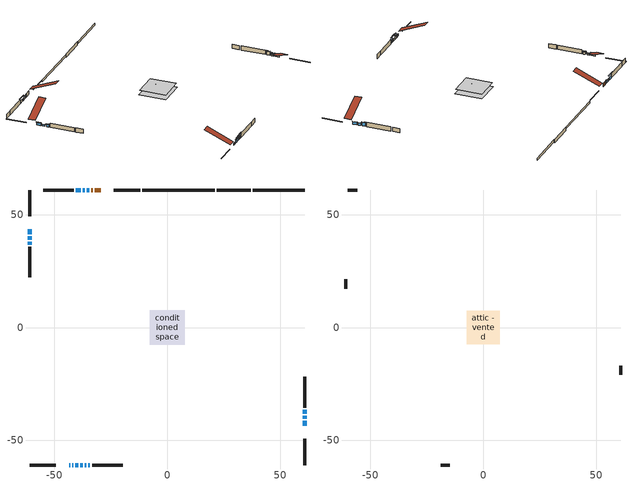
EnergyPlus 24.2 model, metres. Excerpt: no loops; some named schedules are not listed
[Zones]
conditioned space
 floor adiabatic (Floor3 construction): -4.45,-4.45 -4.45,4.45 4.45,4.45 4.45,-4.45 z0.11
 floor adiabatic (AdiabaticFloorConstruction): -7.68,-7.68 -7.68,7.68 7.68,7.68 7.68,-7.68 z0.11
 floor foundation (Slab1 construction): -4.86,-4.86 -4.86,4.86 4.86,4.86 4.86,-4.86 z-1.22
 floor foundation (Slab1 construction 1): -3.94,-3.94 -3.94,3.94 3.94,3.94 3.94,-3.94 z-1.86
 floor foundation (Slab3 construction): -4.45,-4.45 -4.45,4.45 4.45,4.45 4.45,-4.45 z-1.01
 wall outside (RimJoist1 construction): -12.02,60.89 -23.59,60.89 / -60.89,-60.89 -49.32,-60.89 / -60.89,60.89 -60.89,49.32 / 60.89,-60.89 60.89,-49.32 z0.11:0.41
 wall outside (AdiabaticWallConstruction 1): -29.44,60.89 -32.16,60.89 / -33.09,60.89 -33.65,60.89 z0.11:2.14
 wall outside (AdiabaticWallConstruction): -43.47,-60.89 -43.04,-60.89 / -36.57,60.89 -37.41,60.89 z0.11:1.33; -34.58,60.89 -35.65,60.89 z0.11:1.25; -60.89,43.46 -60.89,41.23 / 60.89,-40.4 60.89,-39.03 / -40.63,-60.89 -39.51,-60.89 / -36.54,-60.89 -35.85,-60.89 / -34.92,-60.89 -34.23,-60.89 z0.11:1.51; -60.89,40.3 -60.89,38.82 z0.11:1.15; -60.89,37.9 -60.89,36.75 / 60.89,-43.46 60.89,-41.33 / -38.34,60.89 -40.48,60.89 z0.11:1.46; -42.12,-60.89 -41.56,-60.89 z0.11:1.03; 60.89,-38.1 60.89,-36.37 z0.11:2.14; -38.58,-60.89 -37.46,-60.89 z0.11:1.31
 wall outside (Wall1 construction): -41.4,60.89 -54.94,60.89 / -33.3,-60.89 -19.77,-60.89 / -60.89,35.82 -60.89,22.29 / 60.89,-35.44 60.89,-21.91 z0.11:2.55
 wall foundation (FoundationWall1 construction): 60.89,60.89 37.92,60.89 z-1.22:0.1
 wall foundation (FoundationWall2 construction): 37,60.89 21.91,60.89 z-1.86:0.1
 wall foundation (FoundationWall3 construction): 20.98,60.89 -11.09,60.89 z-1.01:0.11
 window (WindowConstruction 12): -43.46,-60.89 -43.05,-60.89 z0.11:1.33
 window (WindowConstruction 5): -34.58,60.89 -35.65,60.89 z0.11:1.25
 window (WindowConstruction 6): -60.89,43.46 -60.89,41.23 z0.11:1.51
 window (WindowConstruction 7): -60.89,40.3 -60.89,38.82 z0.11:1.15
 window (WindowConstruction 8): -60.89,37.9 -60.89,36.75 z0.11:1.46
 window (WindowConstruction 9): 60.89,-43.46 60.89,-41.33 z0.11:1.46
 window (WindowConstruction 10): 60.89,-40.4 60.89,-39.03 z0.11:1.51
 window (WindowConstruction 13): -42.12,-60.89 -41.56,-60.89 z0.11:1.02
 window (WindowConstruction 11): 60.89,-38.1 60.89,-36.37 z0.11:2.14
 window (WindowConstruction 14): -36.58,60.89 -37.41,60.89 z0.11:1.33
 window (WindowConstruction): -40.63,-60.89 -39.51,-60.89 z0.11:1.51
 window (WindowConstruction 1): -38.58,-60.89 -37.46,-60.89 z0.11:1.3
 window (WindowConstruction 2): -36.53,-60.89 -35.85,-60.89 z0.11:1.51
 window (WindowConstruction 3): -34.92,-60.89 -34.23,-60.89 z0.11:1.51
 window (WindowConstruction 4): -38.34,60.89 -40.48,60.89 z0.11:1.46
 door (Door): -29.44,60.89 -32.16,60.89 z0.11:2.14
 door (Door 1): -33.09,60.89 -33.65,60.89 z0.11:2.14
 ceiling adiabatic (AdiabaticFloorConstruction): 7.68,-7.68 7.68,7.68 -7.68,7.68 -7.68,-7.68 z0.11
attic - vented
 floor to conditioned space (Floor1 construction Reversed): -7.39,-7.39 -7.39,7.39 7.39,7.39 7.39,-7.39 z2.55
 floor to conditioned space (Floor2 construction Reversed): -2.1,-2.1 -2.1,2.1 2.1,2.1 2.1,-2.1 z2.55
 wall outside (Wall2 construction): -55.86,60.89 -59.96,60.89 / -18.84,-60.89 -14.75,-60.89 / -60.89,21.36 -60.89,17.27 / 60.89,-20.98 60.89,-16.89 z0.11:2.55
 roof outside (Roof1 construction): -28.51,60.89,2.55 -28.51,46.13,8.7 -24.51,46.13,8.7 -24.51,60.89,2.55; -44.39,-60.89,2.55 -44.39,-46.13,8.7 -48.39,-46.13,8.7 -48.39,-60.89,2.55; -60.89,44.39,2.55 -46.13,44.39,8.7 -46.13,48.39,8.7 -60.89,48.39,2.55; 60.89,-44.39,2.55 46.13,-44.39,8.7 46.13,-48.39,8.7 60.89,-48.39,2.55
shading: -35.95,60.89 -34.28,60.89 -34.28,61.19 -35.95,61.19 z1.55; -60.89,40.93 -60.89,43.76 -61.19,43.76 -61.19,40.93 z1.8; -60.89,38.53 -60.89,40.6 -61.19,40.6 -61.19,38.53 z1.45; -60.89,36.45 -60.89,38.19 -61.19,38.19 -61.19,36.45 z1.76; 60.89,-41.03 60.89,-43.76 61.19,-43.76 61.19,-41.03 z1.76; 60.89,-38.73 60.89,-40.7 61.19,-40.7 61.19,-38.73 z1.8; -41.26,-60.89 -42.42,-60.89 -42.42,-61.19 -41.26,-61.19 z1.32; 60.89,-36.07 60.89,-38.4 61.19,-38.4 61.19,-36.07 z2.44; -38.6,-60.89 -41.54,-60.89 -41.54,-61.19 -38.6,-61.19 z2.42; -35.63,-60.89 -40.41,-60.89 -40.41,-61.19 -35.63,-61.19 z3.13; -34.02,-60.89 -38.36,-60.89 -38.36,-61.19 -34.02,-61.19 z3.33; -33.32,-60.89 -35.83,-60.89 -35.83,-61.19 -33.32,-61.19 z2.42; -42,60.89 -36.82,60.89 -36.82,61.19 -42,61.19 z2.98
[Building]
Building 1: Terrain=Suburbs
[Site:Location]
Greenwood AP_NS: Latitude {deg}=44.98; Longitude {deg}=-64.92; Time Zone {hr}=-4; Elevation {m}=28; Keep Site Location Information=Yes
[Site:GroundTemperature:Shallow]
3.62696, 1.72046, 1.56778, 2.47251, 6.10451, 9.71958, 12.8537, 14.839, 15.0077, 13.3929, 10.3388, 6.83459
[Site:WaterMainsTemperature]
Calculation Method=Schedule; Temperature Schedule=mains temperature schedule
[Material] Roughness=Rough; Thermal Absorptance=0.9
Name | Thickness {m} | Conductivity {W/m-K} | Density {kg/m3} | Specific Heat {J/kg-K} | Solar Absorptance | Visible Absorptance
asphalt or fiberglass shingles | 0.00635 | 0.162714 | 1121.4 | 1465.45 | 0.4 | 0.4
ceiling loosefill ins | 0.0846667 | 0.0480833 | 16.02 | 1046.75 | 0.7 | 0.7
ceiling stud and cavity | 0.1397 | 0.387005 | 65.682 | 1177.47 | 0.7 | 0.7
ceiling stud and cavity 1 | 0.1397 | 0.0891429 | 65.682 | 1177.47 | 0.7 | 0.7
concrete 4.0 in. | 0.1016 | 1.803125 | 2242.8 | 837.4 | 0.7 | 0.7
concrete 8.0 in. | 0.2032 | 1.803125 | 2242.8 | 837.4 | 0.7 | 0.7
door material | 0.04445 | 0.0451087 | 512.64 | 1214.23 | 0.7 | 0.7
door material 1 | 0.04445 | 0.20624 | 512.64 | 1214.23 | 0.7 | 0.7
exterior vertical ins | 0.00202101 | 0.029427 | 32.04 | 1214.23 | 0.7 | 0.7
floor covering | 0.0127 | 9.015625 | 54.468 | 1339.84 | 0.6 | 0.6
floor covering 1 | 0.0127 | 0.0433444 | 54.468 | 1339.84 | 0.6 | 0.6
floor rigid ins; wall rigid ins | 0.512978 | 0.029427 | 32.04 | 1214.23 | 0.7 | 0.7
floor stud and cavity | 0.0889 | 0.234607 | 50.32683 | 1063.81 | 0.7 | 0.7
floor stud and cavity 1 | 0.1397 | 1.75129 | 37.0049 | 1207.88 | 0.7 | 0.7
furniture material conditioned space 1 | 0.1524 | 0.115458 | 640.8 | 1214.23 | 0.6 | 0.6
gypsum board | 0.0127 | 0.160291 | 801 | 837.4 | 0.6 | 0.6
gypsum board 1 | 0.0127 | 0.160291 | 801 | 837.4 | 0.7 | 0.7
osb sheathing 0.5 in. | 0.0127 | 0.115458 | 512.64 | 1214.23 | 0.7 | 0.7
osb sheathing 0.75 in. | 0.01905 | 0.115458 | 512.64 | 1214.23 | 0.7 | 0.7
rim joist stud and cavity | 0.0508 | 0.153904 | 50.32683 | 1063.81 | 0.6 | 0.6
wall stud and cavity | 0.1397 | 0.092577 | 139.0536 | 1170.24 | 0.7 | 0.7
wall stud and cavity 1 | 0.0889 | 6.1454 | 50.32683 | 1063.81 | 0.6 | 0.6
wall stud and cavity 2 | 0.0889 | 0.380278 | 52.3479 | 1209.89 | 0.7 | 0.7
wall stud and cavity 3 | 0.0889 | 0.391764 | 83.0341 | 1211.67 | 0.7 | 0.7
wood siding | 0.0254 | 0.102417 | 544.68 | 1172.36 | 0.4 | 0.4
wood siding 1 | 0.00254 | 0.102417 | 544.68 | 1172.36 | 0.4 | 0.4
wood siding 2; wood siding 3; wood siding 4 | 0.0254 | 0.102417 | 544.68 | 1172.36 | 0.7 | 0.7
[WindowMaterial:SimpleGlazingSystem]
Name | U-Factor {W/m2-K} | Solar Heat Gain Coefficient
WindowMaterial | 2.93325 | 0.6
WindowMaterial 1 | 2.941204 | 0.59
WindowMaterial 2 | 2.97073 | 0.55
WindowMaterial 3 | 2.98152 | 0.57
WindowMaterial 4 | 2.99685 | 0.55
WindowMaterial 5 | 2.975272 | 0.57
WindowMaterial 6 | 2.97868 | 0.57
WindowMaterial 7 | 2.97868 | 0.59
WindowMaterial 8 | 2.986628 | 0.6
[Construction]
AdiabaticFloorConstruction: floor stud and cavity 1, floor rigid ins, osb sheathing 0.75 in., floor covering 1
AdiabaticWallConstruction: wood siding 3, wall rigid ins, wall stud and cavity 2, gypsum board
AdiabaticWallConstruction 1: wood siding 4, wall rigid ins, wall stud and cavity 2, gypsum board
Door: door material
Door 1: door material 1
Floor1 construction Reversed: gypsum board, ceiling stud and cavity, ceiling loosefill ins
Floor2 construction Reversed: gypsum board, ceiling stud and cavity 1, ceiling loosefill ins
Floor3 construction: floor stud and cavity, floor covering
FoundationWall1 construction; FoundationWall2 construction: concrete 8.0 in.
FoundationWall3 construction: concrete 8.0 in., gypsum board 1
furniture construction conditioned space 1: furniture material conditioned space 1
PartitionWallConstruction: gypsum board, wall stud and cavity 3, gypsum board
RimJoist1 construction: wood siding 2, rim joist stud and cavity
Roof1 construction: asphalt or fiberglass shingles
Slab1 construction; Slab1 construction 1; Slab3 construction: concrete 4.0 in.
Wall1 construction: wood siding, osb sheathing 0.5 in., wall stud and cavity, gypsum board
Wall2 construction: wood siding 1, wall stud and cavity 1
WindowConstruction; WindowConstruction 6: WindowMaterial
WindowConstruction 1: WindowMaterial 1
WindowConstruction 10; WindowConstruction 2; WindowConstruction 3: WindowMaterial 2
WindowConstruction 11: WindowMaterial 7
WindowConstruction 12; WindowConstruction 13; WindowConstruction 14: WindowMaterial 8
WindowConstruction 4; WindowConstruction 9: WindowMaterial 3
WindowConstruction 5: WindowMaterial 4
WindowConstruction 7: WindowMaterial 5
WindowConstruction 8: WindowMaterial 6
[Zone] Multiplier=1; Part of Total Floor Area=Yes
Name | Volume {m3}
attic - vented | 232.315
conditioned space | 847.9
[Space]
Name | Zone | Volume {m3}
attic - vented 1 | attic - vented | 232.315
conditioned space 1 | conditioned space | 847.9
[ZoneInfiltration:EffectiveLeakageArea]
infil attic - vented 1: Zone or Space=attic - vented 1; Schedule=Always On Discrete; Effective Air Leakage Area {cm2}=9763.04; Stack Coefficient=0.000597156; Wind Coefficient=1.65106e-05
[ZoneMixing]
whole house fan mix: Zone or Space=attic - vented; Schedule=Always On Continuous; Design Flow Rate Calculation Method=Flow/Zone; Design Flow Rate {m3/s}=0; Source Zone or Space=conditioned space
[SurfaceProperty:ExposedFoundationPerimeter] Exposed Perimeter Calculation Method=TotalExposedPerimeter
Name | Total Exposed Perimeter {m}
Slab1 | 22.964
Slab1 1 | 15.088
Slab3 | 32.065
[InternalMass] Zone or ZoneList=conditioned space; Space or SpaceList=conditioned space 1
Name | Construction | Surface Area {m2}
furniture mass conditioned space 1 | furniture construction conditioned space 1 | 220.484
partition wall mass | PartitionWallConstruction | 471.84
[Lights]
interior lighting: Zone or ZoneList or Space or SpaceList=conditioned space 1; Schedule=interior lighting schedule; Design Level Calculation Method=LightingLevel; Lighting Level {W}=343.2; Return Air Fraction=0; Fraction Radiant=0.6; Fraction Visible=0.2; Fraction Replaceable=1
[People]
occupants: Zone or ZoneList or Space or SpaceList=conditioned space 1; Number of People Schedule=occupants schedule; Number of People Calculation Method=People; Number of People=3; Fraction Radiant=0.314171; Sensible Heat Fraction=0.56303; Activity Level Schedule=occupants activity schedule; Carbon Dioxide Generation Rate {m3/s-W}=0; Enable ASHRAE 55 Comfort Warnings=No; Mean Radiant Temperature Calculation Type=EnclosureAveraged
[ElectricEquipment] Zone or ZoneList or Space or SpaceList=conditioned space 1; Design Level Calculation Method=EquipmentLevel
Name | Schedule | Design Level {W} | Fraction Latent | Fraction Radiant | Fraction Lost
clothes dryer | clothes dryer schedule | 140.772 | 0.015 | 0.081 | 0.85
clothes washer | clothes washer schedule | 32.1985 | 0.03 | 0.162 | 0.7
cooking range | cooking range schedule | 215.147 | 0.08 | 0.432 | 0.2
dishwasher | dishwasher schedule | 66.8632 | 0.3 | 0.18 | 0.4
fridge | fridge schedule | 72.9452 | 0 | 0.6 | 0
mech vent bath fan 0 | mech vent bath fan 0 schedule | 50.2 | 0 | 0 | 1
mech vent house fan | mech vent house fan schedule | 0 | 0 | 0 | 1
mech vent house fan cfis | mech vent house fan cfis schedule | 0 | 0 | 0 | 0
misc plug loads | misc plug loads schedule | 494.7 | 0.045 | 0.513 | 0.1
whole house fan | Always On Discrete | 0 | 0 | 0 | 1
[OtherEquipment] Zone or ZoneList or Space or SpaceList=conditioned space 1; Design Level Calculation Method=EquipmentLevel
Name | Fuel Type | Schedule | Design Level {W} | Fraction Latent | Fraction Radiant | Fraction Lost
clothes dryer 1 | Electricity | clothes dryer schedule | 0 | 0.015 | 0.081 | 0.85
cooking range 1 | Electricity | cooking range schedule | 0 | 0.08 | 0.432 | 0.2
general water use latent | None | general water use schedule | 62.594 | 1 | 0 | 0
general water use sensible | None | general water use schedule | -61.6891 | 0 | 0.6 | 0
mech vent house fan latent load | None | Always On Discrete | 0 | 1 | 0 | 0
mech vent house fan sensible load | None | Always On Discrete | 0 | 0 | 0 | 0
water heater energy adjustment1 | Electricity | Always On Discrete | 0.01 | 0 | 0 | 1
[ZoneInfiltration:DesignFlowRate] Zone or ZoneList or Space or SpaceList=conditioned space 1; Schedule=Always On Discrete; Design Flow Rate Calculation Method=Flow/Zone; Design Flow Rate {m3/s}=0
infil flow; natural vent flow; whole house fan flow
[Foundation:Kiva] Initial Indoor Air Temperature {C}=18; Wall Depth Below Slab {m}=0.2032
Name | Wall Height Above Grade {m} | Custom Block Material Name 1 | Custom Block Depth 1 {m} | Custom Block X Position 1 {m} | Custom Block Z Position 1 {m}
Foundation Kiva 1 | 0.100005
Foundation Kiva 2 | 0.0999744
Foundation Kiva 3 | 0.110002 | exterior vertical ins | 1.11999 | 0.2159 | 0
[Foundation:Kiva:Settings]
Soil Conductivity {W/m-K}=0.849921; Soil Density {kg/m3}=1842.3; Soil Specific Heat {J/kg-K}=418.7; Ground Solar Absorptivity=0.9; Ground Thermal Absorptivity=0.9; Ground Surface Roughness {m}=0.03; Far-Field Width {m}=40; Deep-Ground Boundary Condition=ZeroFlux; Deep-Ground Depth {m}=40; Minimum Cell Dimension {m}=0.2; Maximum Cell Growth Coefficient=3; Simulation Timestep=Timestep
[Exterior:Lights]
exterior lighting: Schedule=exterior lighting schedule; Design Level {W}=75.6
[Schedule:Constant]
Name | Hourly Value
Always On Continuous; mech vent house fan schedule; mech vent house fan cfis schedule; Always On Discrete | 1
occupants activity schedule | 117.228
fridge schedule | 0
[Schedule:Week:Daily]
interior lighting schedule Week Rule - Jan1-Jan27: interior lighting schedule day, interior lighting schedule day, interior lighting schedule day, interior lighting schedule day, interior lighting schedule day, interior lighting schedule day, interior lighting schedule day, interior lighting schedule default day, interior lighting schedule default day, interior lighting schedule default day, interior lighting schedule default day, interior lighting schedule default day
interior lighting schedule Week Rule - Jan28-Feb3: interior lighting schedule day, interior lighting schedule day, interior lighting schedule day, interior lighting schedule day, interior lighting schedule day 1, interior lighting schedule day 1, interior lighting schedule day 1, interior lighting schedule default day, interior lighting schedule default day, interior lighting schedule default day, interior lighting schedule default day, interior lighting schedule default day
interior lighting schedule Week Rule - Feb4-Feb24: interior lighting schedule day 1, interior lighting schedule day 1, interior lighting schedule day 1, interior lighting schedule day 1, interior lighting schedule day 1, interior lighting schedule day 1, interior lighting schedule day 1, interior lighting schedule default day, interior lighting schedule default day, interior lighting schedule default day, interior lighting schedule default day, interior lighting schedule default day
interior lighting schedule Week Rule - Feb25-Mar3: interior lighting schedule day 1, interior lighting schedule day 1, interior lighting schedule day 1, interior lighting schedule day 1, interior lighting schedule day 2, interior lighting schedule day 2, interior lighting schedule day 2, interior lighting schedule default day, interior lighting schedule default day, interior lighting schedule default day, interior lighting schedule default day, interior lighting schedule default day
interior lighting schedule Week Rule - Mar4-Mar31: interior lighting schedule day 2, interior lighting schedule day 2, interior lighting schedule day 2, interior lighting schedule day 2, interior lighting schedule day 2, interior lighting schedule day 2, interior lighting schedule day 2, interior lighting schedule default day, interior lighting schedule default day, interior lighting schedule default day, interior lighting schedule default day, interior lighting schedule default day
interior lighting schedule Week Rule - Apr1-Apr28: interior lighting schedule day 3, interior lighting schedule day 3, interior lighting schedule day 3, interior lighting schedule day 3, interior lighting schedule day 3, interior lighting schedule day 3, interior lighting schedule day 3, interior lighting schedule default day, interior lighting schedule default day, interior lighting schedule default day, interior lighting schedule default day, interior lighting schedule default day
interior lighting schedule Week Rule - Apr29-May5: interior lighting schedule day 3, interior lighting schedule day 3, interior lighting schedule day 4, interior lighting schedule day 4, interior lighting schedule day 4, interior lighting schedule day 4, interior lighting schedule day 4, interior lighting schedule default day, interior lighting schedule default day, interior lighting schedule default day, interior lighting schedule default day, interior lighting schedule default day
interior lighting schedule Week Rule - May6-May26: interior lighting schedule day 4, interior lighting schedule day 4, interior lighting schedule day 4, interior lighting schedule day 4, interior lighting schedule day 4, interior lighting schedule day 4, interior lighting schedule day 4, interior lighting schedule default day, interior lighting schedule default day, interior lighting schedule default day, interior lighting schedule default day, interior lighting schedule default day
interior lighting schedule Week Rule - May27-Jun2: interior lighting schedule day 4, interior lighting schedule day 4, interior lighting schedule day 4, interior lighting schedule day 4, interior lighting schedule day 4, interior lighting schedule day 5, interior lighting schedule day 5, interior lighting schedule default day, interior lighting schedule default day, interior lighting schedule default day, interior lighting schedule default day, interior lighting schedule default day
interior lighting schedule Week Rule - Jun3-Jun30: interior lighting schedule day 5, interior lighting schedule day 5, interior lighting schedule day 5, interior lighting schedule day 5, interior lighting schedule day 5, interior lighting schedule day 5, interior lighting schedule day 5, interior lighting schedule default day, interior lighting schedule default day, interior lighting schedule default day, interior lighting schedule default day, interior lighting schedule default day
interior lighting schedule Week Rule - Jul1-Jul28: interior lighting schedule day 6, interior lighting schedule day 6, interior lighting schedule day 6, interior lighting schedule day 6, interior lighting schedule day 6, interior lighting schedule day 6, interior lighting schedule day 6, interior lighting schedule default day, interior lighting schedule default day, interior lighting schedule default day, interior lighting schedule default day, interior lighting schedule default day
interior lighting schedule Week Rule - Jul29-Aug4: interior lighting schedule day 6, interior lighting schedule day 6, interior lighting schedule day 6, interior lighting schedule day 7, interior lighting schedule day 7, interior lighting schedule day 7, interior lighting schedule day 7, interior lighting schedule default day, interior lighting schedule default day, interior lighting schedule default day, interior lighting schedule default day, interior lighting schedule default day
interior lighting schedule Week Rule - Aug5-Aug25: interior lighting schedule day 7, interior lighting schedule day 7, interior lighting schedule day 7, interior lighting schedule day 7, interior lighting schedule day 7, interior lighting schedule day 7, interior lighting schedule day 7, interior lighting schedule default day, interior lighting schedule default day, interior lighting schedule default day, interior lighting schedule default day, interior lighting schedule default day
interior lighting schedule Week Rule - Aug26-Sep1: interior lighting schedule day 7, interior lighting schedule day 7, interior lighting schedule day 7, interior lighting schedule day 7, interior lighting schedule day 7, interior lighting schedule day 7, interior lighting schedule day 8, interior lighting schedule default day, interior lighting schedule default day, interior lighting schedule default day, interior lighting schedule default day, interior lighting schedule default day
interior lighting schedule Week Rule - Sep2-Sep29: interior lighting schedule day 8, interior lighting schedule day 8, interior lighting schedule day 8, interior lighting schedule day 8, interior lighting schedule day 8, interior lighting schedule day 8, interior lighting schedule day 8, interior lighting schedule default day, interior lighting schedule default day, interior lighting schedule default day, interior lighting schedule default day, interior lighting schedule default day
interior lighting schedule Week Rule - Sep30-Oct6: interior lighting schedule day 8, interior lighting schedule day 9, interior lighting schedule day 9, interior lighting schedule day 9, interior lighting schedule day 9, interior lighting schedule day 9, interior lighting schedule day 9, interior lighting schedule default day, interior lighting schedule default day, interior lighting schedule default day, interior lighting schedule default day, interior lighting schedule default day
interior lighting schedule Week Rule - Oct7-Oct27: interior lighting schedule day 9, interior lighting schedule day 9, interior lighting schedule day 9, interior lighting schedule day 9, interior lighting schedule day 9, interior lighting schedule day 9, interior lighting schedule day 9, interior lighting schedule default day, interior lighting schedule default day, interior lighting schedule default day, interior lighting schedule default day, interior lighting schedule default day
interior lighting schedule Week Rule - Oct28-Nov3: interior lighting schedule day 9, interior lighting schedule day 9, interior lighting schedule day 9, interior lighting schedule day 9, interior lighting schedule day 10, interior lighting schedule day 10, interior lighting schedule day 10, interior lighting schedule default day, interior lighting schedule default day, interior lighting schedule default day, interior lighting schedule default day, interior lighting schedule default day
interior lighting schedule Week Rule - Nov4-Nov24: interior lighting schedule day 10, interior lighting schedule day 10, interior lighting schedule day 10, interior lighting schedule day 10, interior lighting schedule day 10, interior lighting schedule day 10, interior lighting schedule day 10, interior lighting schedule default day, interior lighting schedule default day, interior lighting schedule default day, interior lighting schedule default day, interior lighting schedule default day
interior lighting schedule Week Rule - Nov25-Dec1: interior lighting schedule day 10, interior lighting schedule day 10, interior lighting schedule day 10, interior lighting schedule day 10, interior lighting schedule day 10, interior lighting schedule day 10, interior lighting schedule day 11, interior lighting schedule default day, interior lighting schedule default day, interior lighting schedule default day, interior lighting schedule default day, interior lighting schedule default day
interior lighting schedule Week Rule - Dec2-Dec31: interior lighting schedule day 11, interior lighting schedule day 11, interior lighting schedule day 11, interior lighting schedule day 11, interior lighting schedule day 11, interior lighting schedule day 11, interior lighting schedule day 11, interior lighting schedule default day, interior lighting schedule default day, interior lighting schedule default day, interior lighting schedule default day, interior lighting schedule default day
occupants schedule Week Rule - Jan1-Dec31: occupants schedule day, occupants schedule day, occupants schedule day, occupants schedule day, occupants schedule day, occupants schedule day, occupants schedule day, occupants schedule default day, occupants schedule default day, occupants schedule default day, occupants schedule default day, occupants schedule default day
clothes dryer schedule Week Rule - Jan1-Dec31: clothes dryer schedule day, clothes dryer schedule day, clothes dryer schedule day, clothes dryer schedule day, clothes dryer schedule day, clothes dryer schedule day, clothes dryer schedule day, clothes dryer schedule default day, clothes dryer schedule default day, clothes dryer schedule default day, clothes dryer schedule default day, clothes dryer schedule default day
clothes washer schedule Week Rule - Jan1-Dec31: clothes washer schedule day, clothes washer schedule day, clothes washer schedule day, clothes washer schedule day, clothes washer schedule day, clothes washer schedule day, clothes washer schedule day, clothes washer schedule default day, clothes washer schedule default day, clothes washer schedule default day, clothes washer schedule default day, clothes washer schedule default day
cooking range schedule Week Rule - Jan1-Dec31: cooking range schedule day, cooking range schedule day, cooking range schedule day, cooking range schedule day, cooking range schedule day, cooking range schedule day, cooking range schedule day, cooking range schedule default day, cooking range schedule default day, cooking range schedule default day, cooking range schedule default day, cooking range schedule default day
dishwasher schedule Week Rule - Jan1-Dec31: dishwasher schedule day, dishwasher schedule day, dishwasher schedule day, dishwasher schedule day, dishwasher schedule day, dishwasher schedule day, dishwasher schedule day, dishwasher schedule default day, dishwasher schedule default day, dishwasher schedule default day, dishwasher schedule default day, dishwasher schedule default day
mech vent bath fan 0 schedule Week Rule - Jan1-Dec31: mech vent bath fan 0 schedule day, mech vent bath fan 0 schedule day, mech vent bath fan 0 schedule day, mech vent bath fan 0 schedule day, mech vent bath fan 0 schedule day, mech vent bath fan 0 schedule day, mech vent bath fan 0 schedule day, mech vent bath fan 0 schedule default day, mech vent bath fan 0 schedule default day, mech vent bath fan 0 schedule default day, mech vent bath fan 0 schedule default day, mech vent bath fan 0 schedule default day
misc plug loads schedule Week Rule - Jan1-Dec31: misc plug loads schedule day, misc plug loads schedule day, misc plug loads schedule day, misc plug loads schedule day, misc plug loads schedule day, misc plug loads schedule day, misc plug loads schedule day, misc plug loads schedule default day, misc plug loads schedule default day, misc plug loads schedule default day, misc plug loads schedule default day, misc plug loads schedule default day
general water use schedule Week Rule - Jan1-Dec31: general water use schedule day, general water use schedule day, general water use schedule day, general water use schedule day, general water use schedule day, general water use schedule day, general water use schedule day, general water use schedule default day, general water use schedule default day, general water use schedule default day, general water use schedule default day, general water use schedule default day
exterior lighting schedule Week Rule - Jan1-Jan27: exterior lighting schedule day, exterior lighting schedule day, exterior lighting schedule day, exterior lighting schedule day, exterior lighting schedule day, exterior lighting schedule day, exterior lighting schedule day, exterior lighting schedule default day, exterior lighting schedule default day, exterior lighting schedule default day, exterior lighting schedule default day, exterior lighting schedule default day
exterior lighting schedule Week Rule - Jan28-Feb3: exterior lighting schedule day, exterior lighting schedule day, exterior lighting schedule day, exterior lighting schedule day, exterior lighting schedule day 1, exterior lighting schedule day 1, exterior lighting schedule day 1, exterior lighting schedule default day, exterior lighting schedule default day, exterior lighting schedule default day, exterior lighting schedule default day, exterior lighting schedule default day
exterior lighting schedule Week Rule - Feb4-Feb24: exterior lighting schedule day 1, exterior lighting schedule day 1, exterior lighting schedule day 1, exterior lighting schedule day 1, exterior lighting schedule day 1, exterior lighting schedule day 1, exterior lighting schedule day 1, exterior lighting schedule default day, exterior lighting schedule default day, exterior lighting schedule default day, exterior lighting schedule default day, exterior lighting schedule default day
exterior lighting schedule Week Rule - Feb25-Mar3: exterior lighting schedule day 1, exterior lighting schedule day 1, exterior lighting schedule day 1, exterior lighting schedule day 1, exterior lighting schedule day 2, exterior lighting schedule day 2, exterior lighting schedule day 2, exterior lighting schedule default day, exterior lighting schedule default day, exterior lighting schedule default day, exterior lighting schedule default day, exterior lighting schedule default day
exterior lighting schedule Week Rule - Mar4-Mar31: exterior lighting schedule day 2, exterior lighting schedule day 2, exterior lighting schedule day 2, exterior lighting schedule day 2, exterior lighting schedule day 2, exterior lighting schedule day 2, exterior lighting schedule day 2, exterior lighting schedule default day, exterior lighting schedule default day, exterior lighting schedule default day, exterior lighting schedule default day, exterior lighting schedule default day
exterior lighting schedule Week Rule - Apr1-Apr28: exterior lighting schedule day 3, exterior lighting schedule day 3, exterior lighting schedule day 3, exterior lighting schedule day 3, exterior lighting schedule day 3, exterior lighting schedule day 3, exterior lighting schedule day 3, exterior lighting schedule default day, exterior lighting schedule default day, exterior lighting schedule default day, exterior lighting schedule default day, exterior lighting schedule default day
exterior lighting schedule Week Rule - Apr29-May5: exterior lighting schedule day 3, exterior lighting schedule day 3, exterior lighting schedule day 4, exterior lighting schedule day 4, exterior lighting schedule day 4, exterior lighting schedule day 4, exterior lighting schedule day 4, exterior lighting schedule default day, exterior lighting schedule default day, exterior lighting schedule default day, exterior lighting schedule default day, exterior lighting schedule default day
exterior lighting schedule Week Rule - May6-May26: exterior lighting schedule day 4, exterior lighting schedule day 4, exterior lighting schedule day 4, exterior lighting schedule day 4, exterior lighting schedule day 4, exterior lighting schedule day 4, exterior lighting schedule day 4, exterior lighting schedule default day, exterior lighting schedule default day, exterior lighting schedule default day, exterior lighting schedule default day, exterior lighting schedule default day
exterior lighting schedule Week Rule - May27-Jun2: exterior lighting schedule day 4, exterior lighting schedule day 4, exterior lighting schedule day 4, exterior lighting schedule day 4, exterior lighting schedule day 4, exterior lighting schedule day 5, exterior lighting schedule day 5, exterior lighting schedule default day, exterior lighting schedule default day, exterior lighting schedule default day, exterior lighting schedule default day, exterior lighting schedule default day
exterior lighting schedule Week Rule - Jun3-Jun30: exterior lighting schedule day 5, exterior lighting schedule day 5, exterior lighting schedule day 5, exterior lighting schedule day 5, exterior lighting schedule day 5, exterior lighting schedule day 5, exterior lighting schedule day 5, exterior lighting schedule default day, exterior lighting schedule default day, exterior lighting schedule default day, exterior lighting schedule default day, exterior lighting schedule default day
exterior lighting schedule Week Rule - Jul1-Jul28: exterior lighting schedule day 6, exterior lighting schedule day 6, exterior lighting schedule day 6, exterior lighting schedule day 6, exterior lighting schedule day 6, exterior lighting schedule day 6, exterior lighting schedule day 6, exterior lighting schedule default day, exterior lighting schedule default day, exterior lighting schedule default day, exterior lighting schedule default day, exterior lighting schedule default day
exterior lighting schedule Week Rule - Jul29-Aug4: exterior lighting schedule day 6, exterior lighting schedule day 6, exterior lighting schedule day 6, exterior lighting schedule day 7, exterior lighting schedule day 7, exterior lighting schedule day 7, exterior lighting schedule day 7, exterior lighting schedule default day, exterior lighting schedule default day, exterior lighting schedule default day, exterior lighting schedule default day, exterior lighting schedule default day
exterior lighting schedule Week Rule - Aug5-Aug25: exterior lighting schedule day 7, exterior lighting schedule day 7, exterior lighting schedule day 7, exterior lighting schedule day 7, exterior lighting schedule day 7, exterior lighting schedule day 7, exterior lighting schedule day 7, exterior lighting schedule default day, exterior lighting schedule default day, exterior lighting schedule default day, exterior lighting schedule default day, exterior lighting schedule default day
exterior lighting schedule Week Rule - Aug26-Sep1: exterior lighting schedule day 7, exterior lighting schedule day 7, exterior lighting schedule day 7, exterior lighting schedule day 7, exterior lighting schedule day 7, exterior lighting schedule day 7, exterior lighting schedule day 8, exterior lighting schedule default day, exterior lighting schedule default day, exterior lighting schedule default day, exterior lighting schedule default day, exterior lighting schedule default day
exterior lighting schedule Week Rule - Sep2-Sep29: exterior lighting schedule day 8, exterior lighting schedule day 8, exterior lighting schedule day 8, exterior lighting schedule day 8, exterior lighting schedule day 8, exterior lighting schedule day 8, exterior lighting schedule day 8, exterior lighting schedule default day, exterior lighting schedule default day, exterior lighting schedule default day, exterior lighting schedule default day, exterior lighting schedule default day
exterior lighting schedule Week Rule - Sep30-Oct6: exterior lighting schedule day 8, exterior lighting schedule day 9, exterior lighting schedule day 9, exterior lighting schedule day 9, exterior lighting schedule day 9, exterior lighting schedule day 9, exterior lighting schedule day 9, exterior lighting schedule default day, exterior lighting schedule default day, exterior lighting schedule default day, exterior lighting schedule default day, exterior lighting schedule default day
exterior lighting schedule Week Rule - Oct7-Oct27: exterior lighting schedule day 9, exterior lighting schedule day 9, exterior lighting schedule day 9, exterior lighting schedule day 9, exterior lighting schedule day 9, exterior lighting schedule day 9, exterior lighting schedule day 9, exterior lighting schedule default day, exterior lighting schedule default day, exterior lighting schedule default day, exterior lighting schedule default day, exterior lighting schedule default day
[Schedule:Year]
interior lighting schedule: interior lighting schedule Week Rule - Jan1-Jan27, 1, 1, 1, 27, interior lighting schedule Week Rule - Jan28-Feb3, 1, 28, 2, 3, interior lighting schedule Week Rule - Feb4-Feb24, 2, 4, 2, 24, interior lighting schedule Week Rule - Feb25-Mar3, 2, 25, 3, 3, interior lighting schedule Week Rule - Mar4-Mar31, 3, 4, 3, 31, interior lighting schedule Week Rule - Apr1-Apr28, 4, 1, 4, 28, interior lighting schedule Week Rule - Apr29-May5, 4, 29, 5, 5, interior lighting schedule Week Rule - May6-May26, 5, 6, 5, 26, interior lighting schedule Week Rule - May27-Jun2, 5, 27, 6, 2, interior lighting schedule Week Rule - Jun3-Jun30, 6, 3, 6, 30, interior lighting schedule Week Rule - Jul1-Jul28, 7, 1, 7, 28, interior lighting schedule Week Rule - Jul29-Aug4, 7, 29, 8, 4, interior lighting schedule Week Rule - Aug5-Aug25, 8, 5, 8, 25, interior lighting schedule Week Rule - Aug26-Sep1, 8, 26, 9, 1, interior lighting schedule Week Rule - Sep2-Sep29, 9, 2, 9, 29, interior lighting schedule Week Rule - Sep30-Oct6, 9, 30, 10, 6, interior lighting schedule Week Rule - Oct7-Oct27, 10, 7, 10, 27, interior lighting schedule Week Rule - Oct28-Nov3, 10, 28, 11, 3, interior lighting schedule Week Rule - Nov4-Nov24, 11, 4, 11, 24, interior lighting schedule Week Rule - Nov25-Dec1, 11, 25, 12, 1, interior lighting schedule Week Rule - Dec2-Dec31, 12, 2, 12, 31
occupants schedule: occupants schedule Week Rule - Jan1-Dec31, 1, 1, 12, 31
clothes dryer schedule: clothes dryer schedule Week Rule - Jan1-Dec31, 1, 1, 12, 31
clothes washer schedule: clothes washer schedule Week Rule - Jan1-Dec31, 1, 1, 12, 31
cooking range schedule: cooking range schedule Week Rule - Jan1-Dec31, 1, 1, 12, 31
dishwasher schedule: dishwasher schedule Week Rule - Jan1-Dec31, 1, 1, 12, 31
mech vent bath fan 0 schedule: mech vent bath fan 0 schedule Week Rule - Jan1-Dec31, 1, 1, 12, 31
misc plug loads schedule: misc plug loads schedule Week Rule - Jan1-Dec31, 1, 1, 12, 31
general water use schedule: general water use schedule Week Rule - Jan1-Dec31, 1, 1, 12, 31
exterior lighting schedule: exterior lighting schedule Week Rule - Jan1-Jan27, 1, 1, 1, 27, exterior lighting schedule Week Rule - Jan28-Feb3, 1, 28, 2, 3, exterior lighting schedule Week Rule - Feb4-Feb24, 2, 4, 2, 24, exterior lighting schedule Week Rule - Feb25-Mar3, 2, 25, 3, 3, exterior lighting schedule Week Rule - Mar4-Mar31, 3, 4, 3, 31, exterior lighting schedule Week Rule - Apr1-Apr28, 4, 1, 4, 28, exterior lighting schedule Week Rule - Apr29-May5, 4, 29, 5, 5, exterior lighting schedule Week Rule - May6-May26, 5, 6, 5, 26, exterior lighting schedule Week Rule - May27-Jun2, 5, 27, 6, 2, exterior lighting schedule Week Rule - Jun3-Jun30, 6, 3, 6, 30, exterior lighting schedule Week Rule - Jul1-Jul28, 7, 1, 7, 28, exterior lighting schedule Week Rule - Jul29-Aug4, 7, 29, 8, 4, exterior lighting schedule Week Rule - Aug5-Aug25, 8, 5, 8, 25, exterior lighting schedule Week Rule - Aug26-Sep1, 8, 26, 9, 1, exterior lighting schedule Week Rule - Sep2-Sep29, 9, 2, 9, 29, exterior lighting schedule Week Rule - Sep30-Oct6, 9, 30, 10, 6, exterior lighting schedule Week Rule - Oct7-Oct27, 10, 7, 10, 27, exterior lighting schedule Week Rule - Oct28-Nov3, 10, 28, 11, 3, exterior lighting schedule Week Rule - Nov4-Nov24, 11, 4, 11, 24, exterior lighting schedule Week Rule - Nov25-Dec1, 11, 25, 12, 1, exterior lighting schedule Week Rule - Dec2-Dec31, 12, 2, 12, 31
[Schedule:Compact]
mains temperature schedule: Through: 01/01, For: AllDays, Until: 24:00, 7.74778, Through: 01/02, For: AllDays, Until: 24:00, 7.68278, Through: 01/03, For: AllDays, Until: 24:00, 7.61944, Through: 01/04, For: AllDays, Until: 24:00, 7.55667, Through: 01/05, For: AllDays, Until: 24:00, 7.495, Through: 01/06, For: AllDays, Until: 24:00, 7.435, Through: 01/07, For: AllDays, Until: 24:00, 7.37556, Through: 01/08, For: AllDays, Until: 24:00, 7.31778, Through: 01/09, For: AllDays, Until: 24:00, 7.26111, Through: 01/10, For: AllDays, Until: 24:00, 7.20556, Through: 01/11, For: AllDays, Until: 24:00, 7.15111, Through: 01/12, For: AllDays, Until: 24:00, 7.09833, Through: 01/13, For: AllDays, Until: 24:00, 7.04667, Through: 01/14, For: AllDays, Until: 24:00, 6.99667, Through: 01/15, For: AllDays, Until: 24:00, 6.94722, Through: 01/16, For: AllDays, Until: 24:00, 6.9, Through: 01/17, For: AllDays, Until: 24:00, 6.85333, Through: 01/18, For: AllDays, Until: 24:00, 6.80833, Through: 01/19, For: AllDays, Until: 24:00, 6.765, Through: 01/20, For: AllDays, Until: 24:00, 6.72278, Through: 01/21, For: AllDays, Until: 24:00, 6.68167, Through: 01/22, For: AllDays, Until: 24:00, 6.64278, Through: 01/23, For: AllDays, Until: 24:00, 6.60444, Through: 01/24, For: AllDays, Until: 24:00, 6.56778, Through: 01/25, For: AllDays, Until: 24:00, 6.53278, Through: 01/26, For: AllDays, Until: 24:00, 6.49944, Through: 01/27, For: AllDays, Until: 24:00, 6.46722, Through: 01/28, For: AllDays, Until: 24:00, 6.43667, Through: 01/29, For: AllDays, Until: 24:00, 6.40722, Through: 01/30, For: AllDays, Until: 24:00, 6.37944, Through: 01/31, For: AllDays, Until: 24:00, 6.35333, Through: 02/01, For: AllDays, Until: 24:00, 6.32889, Through: 02/02, For: AllDays, Until: 24:00, 6.30556, Through: 02/03, For: AllDays, Until: 24:00, 6.28389, Through: 02/04, For: AllDays, Until: 24:00, 6.26389, Through: 02/05, For: AllDays, Until: 24:00, 6.24556, Through: 02/06, For: AllDays, Until: 24:00, 6.22833, Through: 02/07, For: AllDays, Until: 24:00, 6.21278, Through: 02/08, For: AllDays, Until: 24:00, 6.19889, Through: 02/09, For: AllDays, Until: 24:00, 6.18667, Through: 02/10, For: AllDays, Until: 24:00, 6.17611, Through: 02/11, For: AllDays, Until: 24:00, 6.16667, Through: 02/12, For: AllDays, Until: 24:00, 6.15889, Through: 02/13, For: AllDays, Until: 24:00, 6.15278, Through: 02/14, For: AllDays, Until: 24:00, 6.14833, Through: 02/15, For: AllDays, Until: 24:00, 6.14556, Through: 02/16, For: AllDays, Until: 24:00, 6.14389, Through: 02/17, For: AllDays, Until: 24:00, 6.14444, Through: 02/18, For: AllDays, Until: 24:00, 6.14611, Through: 02/19, For: AllDays, Until: 24:00, 6.14944, Through: 02/20, For: AllDays, Until: 24:00, 6.15444, Through: 02/21, For: AllDays, Until: 24:00, 6.16056, Through: 02/22, For: AllDays, Until: 24:00, 6.16889, Through: 02/23, For: AllDays, Until: 24:00, 6.17833, Through: 02/24, For: AllDays, Until: 24:00, 6.18944, Through: 02/25, For: AllDays, Until: 24:00, 6.20222, Through: 02/26, For: AllDays, Until: 24:00, 6.21667, Through: 02/27, For: AllDays, Until: 24:00, 6.23222, Through: 02/28, For: AllDays, Until: 24:00, 6.25, Through: 03/01, For: AllDays, Until: 24:00, 6.26889, Through: 03/02, For: AllDays, Until: 24:00, 6.28889, Through: 03/03, For: AllDays, Until: 24:00, 6.31111, Through: 03/04, For: AllDays, Until: 24:00, 6.33444, Through: 03/05, For: AllDays, Until: 24:00, 6.35944, Through: 03/06, For: AllDays, Until: 24:00, 6.38611, Through: 03/07, For: AllDays, Until: 24:00, 6.41444, Through: 03/08, For: AllDays, Until: 24:00, 6.44389, Through: 03/09, For: AllDays, Until: 24:00, 6.475, Through: 03/10, For: AllDays, Until: 24:00, 6.50722, Through: 03/11, For: AllDays, Until: 24:00, 6.54111, Through: 03/12, For: AllDays, Until: 24:00, 6.57667, Through: 03/13, For: AllDays, Until: 24:00, 6.61333, Through: 03/14, For: AllDays, Until: 24:00, 6.65167, Through: 03/15, For: AllDays, Until: 24:00, 6.69167, Through: 03/16, For: AllDays, Until: 24:00, 6.73278, Through: 03/17, For: AllDays, Until: 24:00, 6.77556, Through: 03/18, For: AllDays, Until: 24:00, 6.81944, Through: 03/19, For: AllDays, Until: 24:00, 6.86444, Through: 03/20, For: AllDays, Until: 24:00, 6.91111, Through: 03/21, For: AllDays, Until: 24:00, 6.95889, Through: 03/22, For: AllDays, Until: 24:00, 7.00833, Through: 03/23, For: AllDays, Until: 24:00, 7.05889, Through: 03/24, For: AllDays, Until: 24:00, 7.11111, Through: 03/25, For: AllDays, Until: 24:00, 7.16444, Through: 03/26, For: AllDays, Until: 24:00, 7.21889, Through: 03/27, For: AllDays, Until: 24:00, 7.27444, Through: 03/28, For: AllDays, Until: 24:00, 7.33167, Through: 03/29, For: AllDays, Until: 24:00, 7.39, Through: 03/30, For: AllDays, Until: 24:00, 7.44944, Through: 03/31, For: AllDays, Until: 24:00, 7.51, Through: 04/01, For: AllDays, Until: 24:00, 7.57167, Through: 04/02, For: AllDays, Until: 24:00, 7.63444, Through: 04/03, For: AllDays, Until: 24:00, 7.69833, Through: 04/04, For: AllDays, Until: 24:00, 7.76389, Through: 04/05, For: AllDays, Until: 24:00, 7.83, Through: 04/06, For: AllDays, Until: 24:00, 7.89722, Through: 04/07, For: AllDays, Until: 24:00, 7.96556, Through: 04/08, For: AllDays, Until: 24:00, 8.035, Through: 04/09, For: AllDays, Until: 24:00, 8.10556, Through: 04/10, For: AllDays, Until: 24:00, 8.17722, Through: 04/11, For: AllDays, Until: 24:00, 8.24944, Through: 04/12, For: AllDays, Until: 24:00, 8.32278, Through: 04/13, For: AllDays, Until: 24:00, 8.39722, Through: 04/14, For: AllDays, Until: 24:00, 8.47222, Through: 04/15, For: AllDays, Until: 24:00, 8.54833, Through: 04/16, For: AllDays, Until: 24:00, 8.62556, Through: 04/17, For: AllDays, Until: 24:00, 8.70333, Through: 04/18, For: AllDays, Until: 24:00, 8.78167, Through: 04/19, For: AllDays, Until: 24:00, 8.86111, Through: 04/20, For: AllDays, Until: 24:00, 8.94111, Through: 04/21, For: AllDays, Until: 24:00, 9.02222, Through: 04/22, For: AllDays, Until: 24:00, 9.10389, Through: 04/23, For: AllDays, Until: 24:00, 9.18611, Through: 04/24, For: AllDays, Until: 24:00, 9.26889, Through: 04/25, For: AllDays, Until: 24:00, 9.35278, Through: 04/26, For: AllDays, Until: 24:00, 9.43667, Through: 04/27, For: AllDays, Until: 24:00, 9.52167, Through: 04/28, For: AllDays, Until: 24:00, 9.60722, Through: 04/29, For: AllDays, Until: 24:00, 9.69333, Through: 04/30, For: AllDays, Until: 24:00, 9.77944, Through: 05/01, For: AllDays, Until: 24:00, 9.86667, Through: 05/02, For: AllDays, Until: 24:00, 9.95389, Through: 05/03, For: AllDays, Until: 24:00, 10.0417, Through: 05/04, For: AllDays, Until: 24:00, 10.13, Through: 05/05, For: AllDays, Until: 24:00, 10.2189, Through: 05/06, For: AllDays, Until: 24:00, 10.3078, Through: 05/07, For: AllDays, Until: 24:00, 10.3972, Through: 05/08, For: AllDays, Until: 24:00, 10.4872, Through: 05/09, For: AllDays, Until: 24:00, 10.5772, Through: 05/10, For: AllDays, Until: 24:00, 10.6678, Through: 05/11, For: AllDays, Until: 24:00, 10.7578, Through: 05/12, For: AllDays, Until: 24:00, 10.8489, Through: 05/13, For: AllDays, Until: 24:00, 10.9394, Through: 05/14, For: AllDays, Until: 24:00, 11.0306, Through: 05/15, For: AllDays, Until: 24:00, 11.1217, Through: 05/16, For: AllDays, Until: 24:00, 11.2133, Through: 05/17, For: AllDays, Until: 24:00, 11.3044, Through: 05/18, For: AllDays, Until: 24:00, 11.3961, Through: 05/19, For: AllDays, Until: 24:00, 11.4872, Through: 05/20, For: AllDays, Until: 24:00, 11.5789, Through: 05/21, For: AllDays, Until: 24:00, 11.67, Through: 05/22, For: AllDays, Until: 24:00, 11.7617, Through: 05/23, For: AllDays, Until: 24:00, 11.8528, Through: 05/24, For: AllDays, Until: 24:00, 11.9439, Through: 05/25, For: AllDays, Until: 24:00, 12.0344, Through: 05/26, For: AllDays, Until: 24:00, 12.1256, Through: 05/27, For: AllDays, Until: 24:00, 12.2161, Through: 05/28, For: AllDays, Until: 24:00, 12.3067, Through: 05/29, For: AllDays, Until: 24:00, 12.3967, Through: 05/30, For: AllDays, Until: 24:00, 12.4861, Through: 05/31, For: AllDays, Until: 24:00, 12.5761, Through: 06/01, For: AllDays, Until: 24:00, 12.665, Through: 06/02, For: AllDays, Until: 24:00, 12.7539, Through: 06/03, For: AllDays, Until: 24:00, 12.8422, Through: 06/04, For: AllDays, Until: 24:00, 12.9306, Through: 06/05, For: AllDays, Until: 24:00, 13.0178, Through: 06/06, For: AllDays, Until: 24:00, 13.105, Through: 06/07, For: AllDays, Until: 24:00, 13.1917, Through: 06/08, For: AllDays, Until: 24:00, 13.2778, Through: 06/09, For: AllDays, Until: 24:00, 13.3633, Through: 06/10, For: AllDays, Until: 24:00, 13.4483, Through: 06/11, For: AllDays, Until: 24:00, 13.5328, Through: 06/12, For: AllDays, Until: 24:00, 13.6167, Through: 06/13, For: AllDays, Until: 24:00, 13.7, Through: 06/14, For: AllDays, Until: 24:00, 13.7822, Through: 06/15, For: AllDays, Until: 24:00, 13.8644, Through: 06/16, For: AllDays, Until: 24:00, 13.9456, Through: 06/17, For: AllDays, Until: 24:00, 14.0256, Through: 06/18, For: AllDays, Until: 24:00, 14.1056, Through: 06/19, For: AllDays, Until: 24:00, 14.1844, Through: 06/20, For: AllDays, Until: 24:00, 14.2622, Through: 06/21, For: AllDays, Until: 24:00, 14.3394, Through: 06/22, For: AllDays, Until: 24:00, 14.4161, Through: 06/23, For: AllDays, Until: 24:00, 14.4911, Through: 06/24, For: AllDays, Until: 24:00, 14.5661, Through: 06/25, For: AllDays, Until: 24:00, 14.6394, Through: 06/26, For: AllDays, Until: 24:00, 14.7122, Through: 06/27, For: AllDays, Until: 24:00, 14.7839, Through: 06/28, For: AllDays, Until: 24:00, 14.855, Through: 06/29, For: AllDays, Until: 24:00, 14.9244, Through: 06/30, For: AllDays, Until: 24:00, 14.9933, Through: 07/01, For: AllDays, Until: 24:00, 15.0611, Through: 07/02, For: AllDays, Until: 24:00, 15.1272, Through: 07/03, For: AllDays, Until: 24:00, 15.1928, Through: 07/04, For: AllDays, Until: 24:00, 15.2572, Through: 07/05, For: AllDays, Until: 24:00, 15.3206, Through: 07/06, For: AllDays, Until: 24:00, 15.3828, Through: 07/07, For: AllDays, Until: 24:00, 15.4439, Through: 07/08, For: AllDays, Until: 24:00, 15.5039, Through: 07/09, For: AllDays, Until: 24:00, 15.5622, Through: 07/10, For: AllDays, Until: 24:00, 15.6194, Through: 07/11, For: AllDays, Until: 24:00, 15.6756, Through: 07/12, For: AllDays, Until: 24:00, 15.7306, Through: 07/13, For: AllDays, Until: 24:00, 15.7844, Through: 07/14, For: AllDays, Until: 24:00, 15.8367, Through: 07/15, For: AllDays, Until: 24:00, 15.8878, Through: 07/16, For: AllDays, Until: 24:00, 15.9372, Through: 07/17, For: AllDays, Until: 24:00, 15.9861, Through: 07/18, For: AllDays, Until: 24:00, 16.0328, Through: 07/19, For: AllDays, Until: 24:00, 16.0789, Through: 07/20, For: AllDays, Until: 24:00, 16.1228, Through: 07/21, For: AllDays, Until: 24:00, 16.1661, Through: 07/22, For: AllDays, Until: 24:00, 16.2078, Through: 07/23, For: AllDays, Until: 24:00, 16.2478, Through: 07/24, For: AllDays, Until: 24:00, 16.2867, Through: 07/25, For: AllDays, Until: 24:00, 16.3239, Through: 07/26, For: AllDays, Until: 24:00, 16.3594, Through: 07/27, For: AllDays, Until: 24:00, 16.3939, Through: 07/28, For: AllDays, Until: 24:00, 16.4272, Through: 07/29, For: AllDays, Until: 24:00, 16.4583, Through: 07/30, For: AllDays, Until: 24:00, 16.4883, Through: 07/31, For: AllDays, Until: 24:00, 16.5172, Through: 08/01, For: AllDays, Until: 24:00, 16.5439, Through: 08/02, For: AllDays, Until: 24:00, 16.5694, Through: 08/03, For: AllDays, Until: 24:00, 16.5933, Through: 08/04, For: AllDays, Until: 24:00, 16.6161, Through: 08/05, For: AllDays, Until: 24:00, 16.6372, Through: 08/06, For: AllDays, Until: 24:00, 16.6567, Through: 08/07, For: AllDays, Until: 24:00, 16.6744, Through: 08/08, For: AllDays, Until: 24:00, 16.6906, Through: 08/09, For: AllDays, Until: 24:00, 16.7056, Through: 08/10, For: AllDays, Until: 24:00, 16.7189, Through: 08/11, For: AllDays, Until: 24:00, 16.7306, Through: 08/12, For: AllDays, Until: 24:00, 16.7406, Through: 08/13, For: AllDays, Until: 24:00, 16.7489, Through: 08/14, For: AllDays, Until: 24:00, 16.7561, Through: 08/15, For: AllDays, Until: 24:00, 16.7611, Through: 08/16, For: AllDays, Until: 24:00, 16.765, Through: 08/17, For: AllDays, Until: 24:00, 16.7672, Through: 08/18, For: AllDays, Until: 24:00, 16.7683, Through: 08/19, For: AllDays, Until: 24:00, 16.7672, Through: 08/20, For: AllDays, Until: 24:00, 16.765, Through: 08/21, For: AllDays, Until: 24:00, 16.7606, Through: 08/22, For: AllDays, Until: 24:00, 16.755, Through: 08/23, For: AllDays, Until: 24:00, 16.7478, Through: 08/24, For: AllDays, Until: 24:00, 16.7394, Through: 08/25, For: AllDays, Until: 24:00, 16.7289, Through: 08/26, For: AllDays, Until: 24:00, 16.7172, Through: 08/27, For: AllDays, Until: 24:00, 16.7033, Through: 08/28, For: AllDays, Until: 24:00, 16.6883, Through: 08/29, For: AllDays, Until: 24:00, 16.6722, Through: 08/30, For: AllDays, Until: 24:00, 16.6539, Through: 08/31, For: AllDays, Until: 24:00, 16.6344, Through: 09/01, For: AllDays, Until: 24:00, 16.6133, Through: 09/02, For: AllDays, Until: 24:00, 16.5906, Through: 09/03, For: AllDays, Until: 24:00, 16.5661, Through: 09/04, For: AllDays, Until: 24:00, 16.5406, Through: 09/05, For: AllDays, Until: 24:00, 16.5133, Through: 09/06, For: AllDays, Until: 24:00, 16.485, Through: 09/07, For: AllDays, Until: 24:00, 16.4544, Through: 09/08, For: AllDays, Until: 24:00, 16.4228, Through: 09/09, For: AllDays, Until: 24:00, 16.3894, Through: 09/10, For: AllDays, Until: 24:00, 16.355, Through: 09/11, For: AllDays, Until: 24:00, 16.3189, Through: 09/12, For: AllDays, Until: 24:00, 16.2817, Through: 09/13, For: AllDays, Until: 24:00, 16.2428, Through: 09/14, For: AllDays, Until: 24:00, 16.2022, Through: 09/15, For: AllDays, Until: 24:00, 16.1606, Through: 09/16, For: AllDays, Until: 24:00, 16.1172, Through: 09/17, For: AllDays, Until: 24:00, 16.0728, Through: 09/18, For: AllDays, Until: 24:00, 16.0267, Through: 09/19, For: AllDays, Until: 24:00, 15.9794, Through: 09/20, For: AllDays, Until: 24:00, 15.9311, Through: 09/21, For: AllDays, Until: 24:00, 15.8811, Through: 09/22, For: AllDays, Until: 24:00, 15.83, Through: 09/23, For: AllDays, Until: 24:00, 15.7772, Through: 09/24, For: AllDays, Until: 24:00, 15.7233, Through: 09/25, For: AllDays, Until: 24:00, 15.6683, Through: 09/26, For: AllDays, Until: 24:00, 15.6122, Through: 09/27, For: AllDays, Until: 24:00, 15.5544, Through: 09/28, For: AllDays, Until: 24:00, 15.4961, Through: 09/29, For: AllDays, Until: 24:00, 15.4361, Through: 09/30, For: AllDays, Until: 24:00, 15.375, Through: 10/01, For: AllDays, Until: 24:00, 15.3128, Through: 10/02, For: AllDays, Until: 24:00, 15.2489, Through: 10/03, For: AllDays, Until: 24:00, 15.1844, Through: 10/04, For: AllDays, Until: 24:00, 15.1189, Through: 10/05, For: AllDays, Until: 24:00, 15.0522, Through: 10/06, For: AllDays, Until: 24:00, 14.9844, Through: 10/07, For: AllDays, Until: 24:00, 14.9156, Through: 10/08, For: AllDays, Until: 24:00, 14.8456, Through: 10/09, For: AllDays, Until: 24:00, 14.775, Through: 10/10, For: AllDays, Until: 24:00, 14.7028, Through: 10/11, For: AllDays, Until: 24:00, 14.63, Through: 10/12, For: AllDays, Until: 24:00, 14.5561, Through: 10/13, For: AllDays, Until: 24:00, 14.4817, Through: 10/14, For: AllDays, Until: 24:00, 14.4061, Through: 10/15, For: AllDays, Until: 24:00, 14.3294, Through: 10/16, For: AllDays, Until: 24:00, 14.2522, Through: 10/17, For: AllDays, Until: 24:00, 14.1739, Through: 10/18, For: AllDays, Until: 24:00, 14.095, Through: 10/19, For: AllDays, Until: 24:00, 14.0156, Through: 10/20, For: AllDays, Until: 24:00, 13.935, Through: 10/21, For: AllDays, Until: 24:00, 13.8539, Through: 10/22, For: AllDays, Until: 24:00, 13.7717, Through: 10/23, For: AllDays, Until: 24:00, 13.6894, Through: 10/24, For: AllDays, Until: 24:00, 13.6061, Through: 10/25, For: AllDays, Until: 24:00, 13.5222, Through: 10/26, For: AllDays, Until: 24:00, 13.4372, Through: 10/27, For: AllDays, Until: 24:00, 13.3522, Through: 10/28, For: AllDays, Until: 24:00, 13.2667, Through: 10/29, For: AllDays, Until: 24:00, 13.1806, Through: 10/30, For: AllDays, Until: 24:00, 13.0939, Through: 10/31, For: AllDays, Until: 24:00, 13.0067, Through: 11/01, For: AllDays, Until: 24:00, 12.9189, Through: 11/02, For: AllDays, Until: 24:00, 12.8311, Through: 11/03, For: AllDays, Until: 24:00, 12.7422, Through: 11/04, For: AllDays, Until: 24:00, 12.6533, Through: 11/05, For: AllDays, Until: 24:00, 12.5644, Through: 11/06, For: AllDays, Until: 24:00, 12.4744, Through: 11/07, For: AllDays, Until: 24:00, 12.385, Through: 11/08, For: AllDays, Until: 24:00, 12.2944, Through: 11/09, For: AllDays, Until: 24:00, 12.2044, Through: 11/10, For: AllDays, Until: 24:00, 12.1139, Through: 11/11, For: AllDays, Until: 24:00, 12.0228, Through: 11/12, For: AllDays, Until: 24:00, 11.9317, Through: 11/13, For: AllDays, Until: 24:00, 11.8406, Through: 11/14, For: AllDays, Until: 24:00, 11.7494, Through: 11/15, For: AllDays, Until: 24:00, 11.6583, Through: 11/16, For: AllDays, Until: 24:00, 11.5667, Through: 11/17, For: AllDays, Until: 24:00, 11.4756, Through: 11/18, For: AllDays, Until: 24:00, 11.3839, Through: 11/19, For: AllDays, Until: 24:00, 11.2928, Through: 11/20, For: AllDays, Until: 24:00, 11.2011, Through: 11/21, For: AllDays, Until: 24:00, 11.11, Through: 11/22, For: AllDays, Until: 24:00, 11.0189, Through: 11/23, For: AllDays, Until: 24:00, 10.9278, Through: 11/24, For: AllDays, Until: 24:00, 10.8372, Through: 11/25, For: AllDays, Until: 24:00, 10.7461, Through: 11/26, For: AllDays, Until: 24:00, 10.6556, Through: 11/27, For: AllDays, Until: 24:00, 10.5656, Through: 11/28, For: AllDays, Until: 24:00, 10.4756, Through: 11/29, For: AllDays, Until: 24:00, 10.3856, Through: 11/30, For: AllDays, Until: 24:00, 10.2967, Through: 12/01, For: AllDays, Until: 24:00, 10.2072, Through: 12/02, For: AllDays, Until: 24:00, 10.1189, Through: 12/03, For: AllDays, Until: 24:00, 10.0306, Through: 12/04, For: AllDays, Until: 24:00, 9.94278, Through: 12/05, For: AllDays, Until: 24:00, 9.855, Through: 12/06, For: AllDays, Until: 24:00, 9.76833, Through: 12/07, For: AllDays, Until: 24:00, 9.68167, Through: 12/08, For: AllDays, Until: 24:00, 9.59611, Through: 12/09, For: AllDays, Until: 24:00, 9.51056, Through: 12/10, For: AllDays, Until: 24:00, 9.42611, Through: 12/11, For: AllDays, Until: 24:00, 9.34167, Through: 12/12, For: AllDays, Until: 24:00, 9.25833, Through: 12/13, For: AllDays, Until: 24:00, 9.175, Through: 12/14, For: AllDays, Until: 24:00, 9.09278, Through: 12/15, For: AllDays, Until: 24:00, 9.01167, Through: 12/16, For: AllDays, Until: 24:00, 8.93056, Through: 12/17, For: AllDays, Until: 24:00, 8.85056, Through: 12/18, For: AllDays, Until: 24:00, 8.77167, Through: 12/19, For: AllDays, Until: 24:00, 8.69278, Through: 12/20, For: AllDays, Until: 24:00, 8.615, Through: 12/21, For: AllDays, Until: 24:00, 8.53833, Through: 12/22, For: AllDays, Until: 24:00, 8.46222, Through: 12/23, For: AllDays, Until: 24:00, 8.38722, Through: 12/24, For: AllDays, Until: 24:00, 8.31333, Through: 12/25, For: AllDays, Until: 24:00, 8.24, Through: 12/26, For: AllDays, Until: 24:00, 8.16778, Through: 12/27, For: AllDays, Until: 24:00, 8.09667, Through: 12/28, For: AllDays, Until: 24:00, 8.02611, Through: 12/29, For: AllDays, Until: 24:00, 7.95667, Through: 12/30, For: AllDays, Until: 24:00, 7.88833, Through: 12/31, For: AllDays, Until: 24:00, 7.82111
